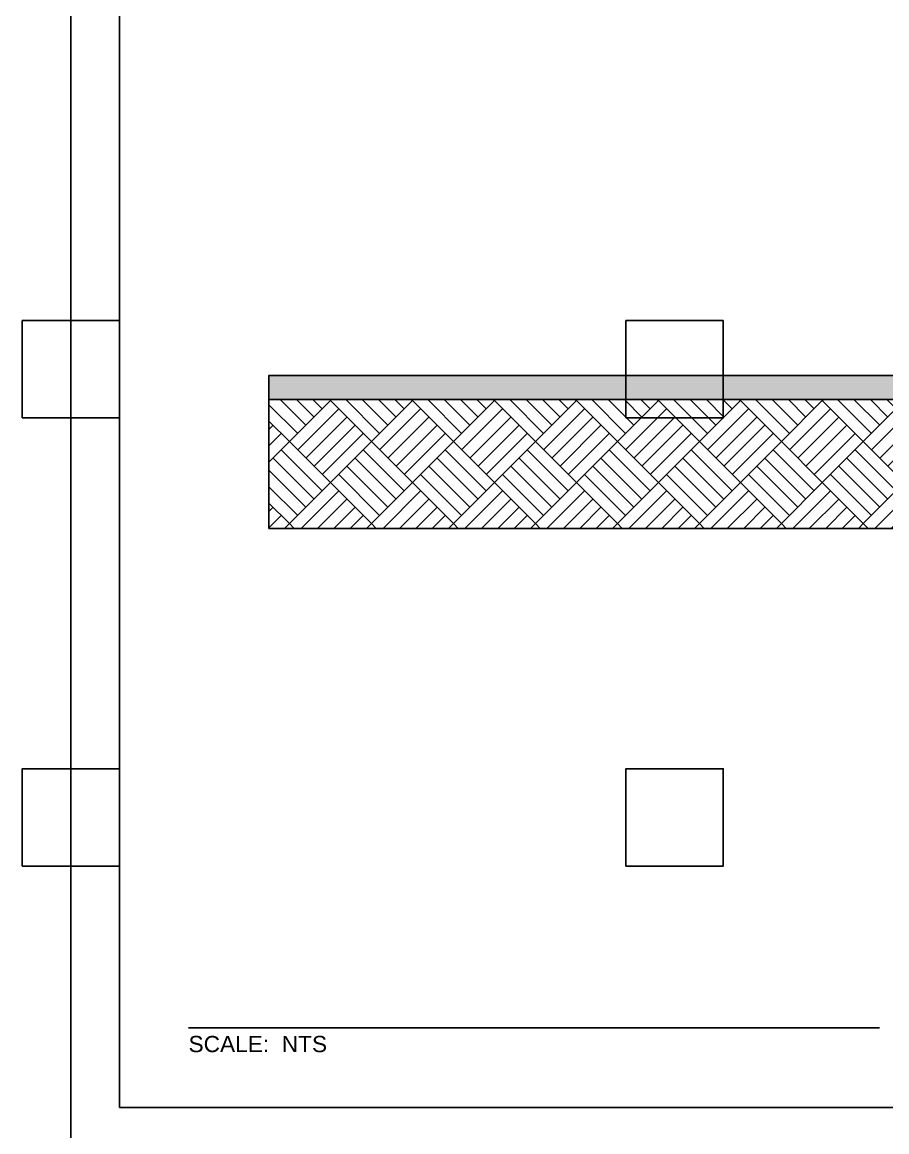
# Model space of a CAD drawing. Header units: millimetres. Extents: x -265298 to 39086, y 16803 to 136893.
# Drawn here: x -106485 to -101072, y 77684 to 84628 of the extents above; entities that cross this region are included whole.
import ezdxf
from ezdxf.enums import TextEntityAlignment as Align

# ---------------------------------------------------------------- set-up
doc = ezdxf.new("R2010")
doc.units = ezdxf.units.MM
doc.header["$LTSCALE"] = 25
doc.layers.add('schedules_symbols_notes$0$M-ANNO', color=11, linetype='Continuous')
doc.layers.add('schedules_symbols_notes$0$M-DETAIL CLR11', color=11, linetype='Continuous')
doc.styles.add('schedules_symbols_notes$0$RDZENG', font='micross.ttf', dxfattribs={"height": 2})

# ---------------------------------------------------------------- blocks, each defined once
blk = doc.blocks.new('*U323')
at = {"layer": 'Defpoints'}
blk.add_lwpolyline([(-304.8, -304.8), (304.8, -304.8), (304.8, 304.8), (-304.8, 304.8)], close=True, dxfattribs=at)
blk = doc.blocks.new('*U331')
at = {"layer": 'Defpoints', "color": 0, "linetype": 'ByBlock', "lineweight": -2, "transparency": 16777216}
for p in [(0, 19628.8), (3779.5, 19628.8), (0, 16824.7), (3779.5, 16824.7)]:
    blk.add_blockref('*U323', p, dxfattribs=at)
blk = doc.blocks.new('*U176')
at = {"layer": 'schedules_symbols_notes$0$M-ANNO'}
blk.add_line((8.5, 9.81), (93.64, 9.81), dxfattribs=at)
at = {"layer": 'schedules_symbols_notes$0$M-ANNO', "style": 'schedules_symbols_notes$0$RDZENG'}
blk.add_attdef('DETAILNAME', text='', height=4, dxfattribs=at).set_placement((8.5, 9.81), align=Align.BOTTOM_LEFT)
blk.add_attdef('SCALE', text='', height=2, dxfattribs=at).set_placement((8.5, 8.81), align=Align.TOP_LEFT)

msp = doc.modelspace()

# ---------------------------------------------------------------- hatches: boundary and pattern name
at = {"layer": 'schedules_symbols_notes$0$M-DETAIL CLR11'}
h = msp.add_hatch(dxfattribs=at)
h.set_pattern_fill('CONCRETE1', color=256, scale=12.7, style=0)
h.set_pattern_definition([(0, (-119951.6, 78666.75), (258.064, 258.064), [32.258, -225.806]), (90, (-119951.6, 78666.75), (-258.064, 258.064), [32.258, -225.806]), (135, (-119919.35, 78666.75), (-258.064, 2e-14), [45.6197, -319.338]), (0, (-119919.35, 78811.9), (258.064, 258.064), [32.258, -225.806]), (45, (-119903.23, 78795.78), (0, 258.064), [22.8098, -342.1478]), (135, (-119903.23, 78795.78), (-258.064, 2e-14), [22.8098, -342.1478]), (0, (-119822.58, 78876.43), (258.064, 258.064), [45.6197, -212.4443]), (45, (-119822.58, 78876.43), (0, 258.064), [32.258, -332.6996]), (135, (-119776.96, 78876.43), (-258.064, 2e-14), [32.258, -332.6996]), (90, (-119774.2, 78731.27), (-258.064, 258.064), [32.258, -225.806]), (45, (-119774.2, 78731.27), (0, 258.064), [22.8098, -342.1478]), (135, (-119758.06, 78747.4), (-258.064, 2e-14), [22.8098, -342.1478]), (0, (-119919.35, 78731.27), (258.064, 258.064), [16.129, -216.1286]), (0, (-119725.8, 78795.78), (258.064, 258.064), [16.129, -216.1286]), (90, (-119806.45, 78828.04), (-258.064, 258.064), [16.129, -216.1286]), (135, (-119774.2, 78682.88), (-258.064, 2e-14), [22.8098, -342.1478]), (135, (-119887.1, 78860.3), (-258.064, 2e-14), [22.8098, -342.1478]), (45, (-119830.64, 78751.43), (0, 258.064), [22.8098, -342.1478]), (90, (-119862.9, 78699), (-258.064, 258.064), [4.0322, -254.0317]), (90, (-119850.8, 78807.88), (-258.064, 258.064), [4.0322, -254.0317]), (90, (-119729.84, 78852.23), (-258.064, 258.064), [4.0322, -254.0317]), (90, (-119725.8, 78715.14), (-258.064, 258.064), [4.0322, -254.0317])])
h.paths.add_polyline_path([(-92398.8, 82416.9), (-104939.6, 82416.9), (-104939.6, 82266.7), (-92398.8, 82266.7)])
h = msp.add_hatch(dxfattribs=at)
h.set_pattern_fill('EARTH2', color=256, scale=38.1, style=0)
h.set_pattern_definition([(45, (-119951.6, 78666.75), (0, 513.2216), [362.9025, -362.9025]), (45, (-120002.93, 78718.07), (0, 513.2216), [362.9025, -362.9025]), (45, (-120054.26, 78769.4), (0, 513.2216), [362.9025, -362.9025]), (45, (-120105.58, 78820.7), (0, 513.2216), [362.9025, -362.9025]), (45, (-120156.9, 78872.04), (0, 513.2216), [362.9025, -362.9025]), (45, (-120208.22, 78923.36), (0, 513.2216), [362.9025, -362.9025]), (135, (-119951.6, 78666.75), (-513.2216, 3e-14), [362.9025, -362.9025]), (135, (-120002.93, 78615.43), (-513.2216, 3e-14), [362.9025, -362.9025]), (135, (-120054.26, 78564.1), (-513.2216, 3e-14), [362.9025, -362.9025]), (135, (-120105.58, 78512.8), (-513.2216, 3e-14), [362.9025, -362.9025]), (135, (-120156.9, 78461.46), (-513.2216, 3e-14), [362.9025, -362.9025]), (135, (-120208.22, 78410.14), (-513.2216, 3e-14), [362.9025, -362.9025])])
h.paths.add_polyline_path([(-104939.6, 82266.7), (-92398.8, 82266.7), (-92398.8, 81459.5), (-104939.6, 81459.5)])

# ---------------------------------------------------------------- linework, layer by layer
at = {"layer": 'Defpoints', "color": 255}
msp.add_lwpolyline([(-106180, 62826.9), (-68384.8, 62826.9), (-68384.8, 90868.5), (-106180, 90868.5)], close=True, dxfattribs=at)
at = {"layer": 'schedules_symbols_notes$0$M-ANNO'}
msp.add_lwpolyline([(-105875.2, 90563.3), (-85915.1, 90563.3), (-85915.1, 77836.4), (-105875.2, 77836.4)], close=True, dxfattribs=at)
at = {"layer": 'schedules_symbols_notes$0$M-DETAIL CLR11'}
for points in [[(-92398.8, 82416.9), (-104939.6, 82416.9), (-104939.6, 82266.7), (-92398.8, 82266.7)], [(-104939.6, 82266.7), (-92398.8, 82266.7), (-92398.8, 81459.5), (-104939.6, 81459.5)]]:
    msp.add_lwpolyline(points, close=True, dxfattribs=at)

# ---------------------------------------------------------------- block references
at = {"layer": 'Defpoints'}
msp.add_blockref('*U331', (-106180, 62826.9), dxfattribs=at)
at = {"layer": 'schedules_symbols_notes$0$M-ANNO'}
ref = msp.add_blockref('*U176', (-105875.2, 77836.4), dxfattribs=dict(at, xscale=50.8, yscale=50.8, zscale=50.8))
ref.add_attrib('SCALE', 'SCALE:  NTS', dxfattribs={"height": 101.6, "style": 'schedules_symbols_notes$0$RDZENG'}).set_placement((-105443.3, 78284.1), align=Align.TOP_LEFT)

doc.saveas('drawing.dxf')
